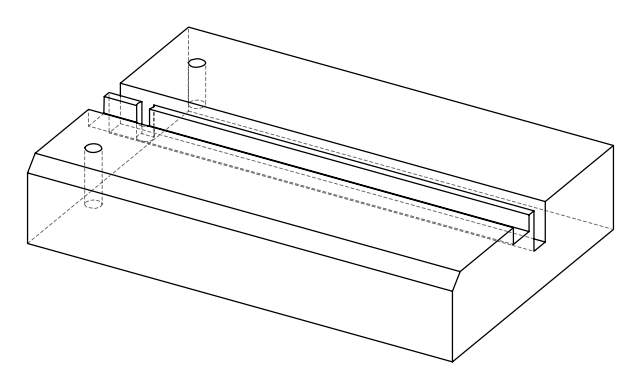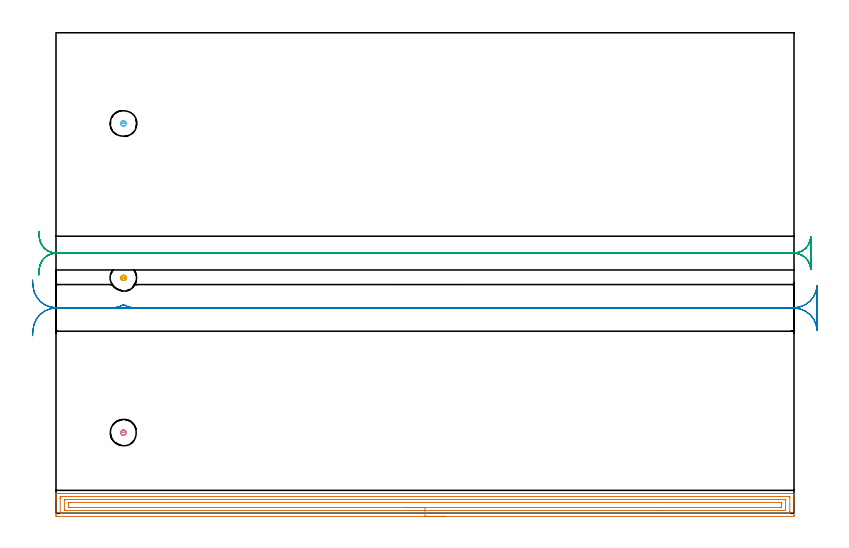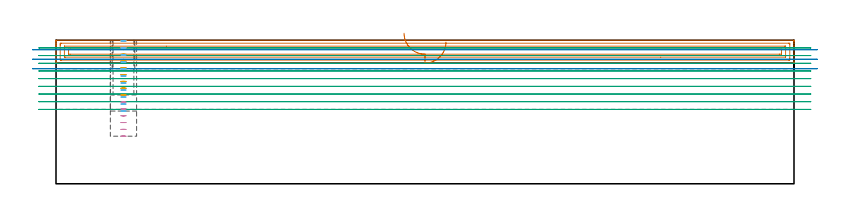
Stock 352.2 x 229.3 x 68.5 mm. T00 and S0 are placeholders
(PLAN: 6 operations, 3 tool changes, 32.1 min)
(1 AREA_MILL | FG_CHAMFER_SURFACE | UGT0205_001 | 11.53 min | 20920 mm3)
(2 MILL_RECTANGULAR_SLOT | SLOT_RECTANGULAR | UGT0201_105 | Follow Part, ap 5.5, ae 75% | 4.84 min | 106522 mm3)
(3 MILL_RECTANGULAR_SLOT_1 | SLOT_RECTANGULAR_1 | NXT0201_012 | Follow Part, ap 4, ae 75% | 14.06 min | 187132 mm3)
(4 MILL_BLIND_HOLE_FROM_SOLID_MATERIAL | STEP1POCKET | UGT0201_128 | Spiral | 0.72 min | 5623 mm3)
(5 MILL_BLIND_HOLE_FROM_SOLID_MATERIAL_1 | STEP1POCKET_1 | UGT0201_128 | Spiral | 0.43 min | 2273 mm3)
(6 MILL_BLIND_HOLE_FROM_SOLID_MATERIAL_2 | STEP1POCKET_2 | UGT0201_128 | Spiral | 0.53 min | 4146 mm3)
(TOOL UGT0205_001 | Chamfer Mill 20 x 3 x 45 deg. | D20 FL50 Z2)
(TOOL UGT0201_105 | End Mill 22 mm | D22 FL25 Z2)
(TOOL NXT0201_012 | ENDMILL 16mm [2P460-1600-NA 1630] | D16 FL38 Z6)
(TOOL UGT0201_128 | Carbide End Mill 10.0 | D10 FL15 Z4)
(OP 1 AREA_MILL)
G17 G21 G94 G90
T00 M6
G54
G17 G0 G90 X186.1 Y-1.5 S1061 M3
G43 Z78.5 H0
Z67.6
G94 G1 X186.062 Z66.728 F250.
X185.948 Z65.864
X185.759 Z65.012
X185.497 Z64.18
X185.163 Z63.374
X184.76 Z62.6
X184.292 Z61.864
X183.76 Z61.172
X183.171 Z60.529
X182.528 Z59.94
X181.836 Z59.408
X181.1 Z58.94
X180.326 Z58.537
X179.52 Z58.203
X178.688 Z57.941
X177.836 Z57.752
X176.972 Z57.638
X176.1 Z57.6
X0.614
X0.058 Y-1.494 Z57.603
X0.008 Y-1.492 Z57.606
X0.004 Y-0.94 Z58.157
X0. Y-0.329 Z58.768
Y6.173 Z65.267
Y6.729 Z65.826
Y7.062 Z66.158
Y7.618 Z66.714
Y7.951 Z67.046
Y8.618 Z67.717
Y8.981 Z68.08
X0.007 Y9.359 Z68.45
X0.01 Y9.397 Z68.488
X0.167 Y9.4 Z68.5
X352.033
X352.19 Y9.397 Z68.488
X352.193 Y9.359 Z68.45
X352.2 Y8.98 Z68.08
Y8.618 Z67.717
Y7.951 Z67.046
Y6.729 Z65.826
Y6.173 Z65.267
Y-0.94 Z58.157
X352.198 Y-1.221 Z57.877
X352.19 Y-1.492 Z57.606
X351.918 Y-1.499 Z57.599
X176.1 Y-1.5 Z57.6
Y-0.086 Z59.014
X2.434 Y-0.085 Z59.015
X2.4 Y-0.084 Z59.016
X2.01 Y-0.051 Z59.049
X2.001 Y0.346 Z59.446
X2. Y7.062 Z66.162
X2.001 Y7.459 Z66.559
X2.01 Y7.951 Z67.051
X2.367 Y7.984 Z67.084
X2.4 Y7.985 Z67.085
X349.766
X349.8 Y7.983 Z67.083
X350.19 Y7.951 Z67.051
X350.199 Y7.554 Z66.654
X350.2 Y0.838 Z59.938
X350.199 Y0.441 Z59.541
X350.19 Y-0.051 Z59.049
X349.833 Y-0.084 Z59.016
X349.8 Y-0.085 Z59.015
X176.1 Y-0.086 Z59.014
Y1.328 Z60.428
X4.586 Y1.329 Z60.429
X4.186 Y1.33 Z60.43
X4.053 Y1.332 Z60.432
X4.014 Y1.335 Z60.435
X4.007 Y1.418 Z60.518
X4.002 Y1.542 Z60.642
X4. Y1.727 Z60.827
Y1.912 Z61.012
X4.001 Y6.357 Z65.457
X4.01 Y6.542 Z65.642
X4.019 Y6.565 Z65.665
X4.037 Y6.568 Z65.668
X4.086 Y6.571 Z65.671
X52.653 Y6.572 Z65.672
X347.614 Y6.571 Z65.671
X348.014 Y6.57 Z65.67
X348.147 Y6.567 Z65.667
X348.186 Y6.565 Z65.665
X348.193 Y6.482 Z65.582
X348.198 Y6.358 Z65.458
X348.2 Y6.173 Z65.273
Y5.988 Z65.088
X348.199 Y1.543 Z60.643
X348.19 Y1.357 Z60.457
X348.181 Y1.335 Z60.435
X348.163 Y1.332 Z60.432
X348.114 Y1.329 Z60.429
X288.595 Y1.328 Z60.428
X176.1
Y2.743 Z61.843
X6.738
X6.075 Y2.75 Z61.85
X6.01 Y2.76 Z61.86
X6.005 Y2.858 Z61.958
X6.002 Y3.064 Z62.164
X6. Y4.395 Z63.495
X6.002 Y4.825 Z63.925
X6.005 Y5.041 Z64.141
X6.01 Y5.142 Z64.242
X6.106 Y5.151 Z64.251
X6.865 Y5.157 Z64.257
X6.992
X345.462
X346.125 Y5.15 Z64.25
X346.19 Y5.14 Z64.24
X346.195 Y5.042 Z64.142
X346.198 Y4.836 Z63.936
X346.2 Y4.422 Z63.522
Y3.533 Z62.633
X346.198 Y3.075 Z62.175
X346.195 Y2.859 Z61.959
X346.19 Y2.758 Z61.858
X346.094 Y2.749 Z61.849
X345.335 Y2.743 Z61.843
X345.208
X176.1
X175.228 Z61.881
X174.364 Z61.995
X173.512 Z62.183
X172.68 Z62.446
X171.874 Z62.78
X171.1 Z63.182
X170.364 Z63.651
X169.672 Z64.182
X169.029 Z64.772
X168.44 Z65.415
X167.908 Z66.107
X167.44 Z66.843
X167.037 Z67.616
X166.703 Z68.422
X166.441 Z69.254
X166.252 Z70.106
X166.138 Z70.971
X166.1 Z71.843
G0 Z78.5
M5
M2
(OP 2 MILL_RECTANGULAR_SLOT)
G17 G21 G94 G90
T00 M6
G54
G17 G0 G90 X-11.191 Y84.72 S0 M3
G43 Z78.5 H0
Z63.967
G94 G1 X-10.97 Y87.712 F250.
G2 X0. Y97.9 R11. F500.
G1 X352.2
G2 X363.19 Y87.369 R11.
G1 X363.2
Y108.631
X363.19
G2 X352.2 Y98.1 R11.
G1 X37.569
G2 X32.2 Y99.499 R11.
X26.831 Y98.1 R11.
G1 X0.
G2 X-10.97 Y108.288 R11.
G1 X-11.191 Y111.28 F250.
G0 Y84.72 Z59.433
G1 X-10.97 Y87.712
G2 X0. Y97.9 R11. F500.
G1 X352.2
G2 X363.19 Y87.369 R11.
G1 X363.2
Y108.631
X363.19
G2 X352.2 Y98.1 R11.
G1 X37.569
G2 X32.2 Y99.499 R11.
X26.831 Y98.1 R11.
G1 X0.
G2 X-10.97 Y108.288 R11.
G1 X-11.191 Y111.28 F250.
G0 Y84.72 Z54.9
G1 X-10.97 Y87.712
G2 X0. Y97.9 R11. F500.
G1 X352.2
G2 X363.19 Y87.369 R11.
G1 X363.2
Y108.631
X363.19
G2 X352.2 Y98.1 R11.
G1 X37.569
G2 X32.2 Y99.499 R11.
X26.831 Y98.1 R11.
G1 X0.
G2 X-10.97 Y108.288 R11.
G1 X-11.191 Y111.28 F250.
G0 Z78.5
M5
M2
(OP 3 MILL_RECTANGULAR_SLOT_1)
G17 G21 G94 G90
T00 M6
G54
G17 G0 G90 X-8.23 Y113.803 S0 M3
G43 Z78.5 H1
Z64.833
G94 G1 X-7.97 Y116.792 F250.
G2 X0. Y124.1 R8. F500.
G1 X352.2
G2 X360.19 Y116.5 R8.
G1 X360.2
Y131.8
X360.19
G2 X352.2 Y124.2 R8.
G1 X0.
G2 X-7.97 Y131.508 R8.
G1 X-8.23 Y134.497 F250.
G0 Y113.803 Z61.167
G1 X-7.97 Y116.792
G2 X0. Y124.1 R8. F500.
G1 X352.2
G2 X360.19 Y116.5 R8.
G1 X360.2
Y131.8
X360.19
G2 X352.2 Y124.2 R8.
G1 X0.
G2 X-7.97 Y131.508 R8.
G1 X-8.23 Y134.497 F250.
G0 Y113.803 Z57.5
G1 X-7.97 Y116.792
G2 X0. Y124.1 R8. F500.
G1 X352.2
G2 X360.19 Y116.5 R8.
G1 X360.2
Y131.8
X360.19
G2 X352.2 Y124.2 R8.
G1 X0.
G2 X-7.97 Y131.508 R8.
G1 X-8.23 Y134.497 F250.
G0 Y113.803 Z53.833
G1 X-7.97 Y116.792
G2 X0. Y124.1 R8. F500.
G1 X352.2
G2 X360.19 Y116.5 R8.
G1 X360.2
Y131.8
X360.19
G2 X352.2 Y124.2 R8.
G1 X0.
G2 X-7.97 Y131.508 R8.
G1 X-8.23 Y134.497 F250.
G0 Y113.803 Z50.167
G1 X-7.97 Y116.792
G2 X0. Y124.1 R8. F500.
G1 X352.2
G2 X360.19 Y116.5 R8.
G1 X360.2
Y131.8
X360.19
G2 X352.2 Y124.2 R8.
G1 X0.
G2 X-7.97 Y131.508 R8.
G1 X-8.23 Y134.497 F250.
G0 Y113.803 Z46.5
G1 X-7.97 Y116.792
G2 X0. Y124.1 R8. F500.
G1 X352.2
G2 X360.19 Y116.5 R8.
G1 X360.2
Y131.8
X360.19
G2 X352.2 Y124.2 R8.
G1 X0.
G2 X-7.97 Y131.508 R8.
G1 X-8.23 Y134.497 F250.
G0 Y113.803 Z42.833
G1 X-7.97 Y116.792
G2 X0. Y124.1 R8. F500.
G1 X352.2
G2 X360.19 Y116.5 R8.
G1 X360.2
Y131.8
X360.19
G2 X352.2 Y124.2 R8.
G1 X0.
G2 X-7.97 Y131.508 R8.
G1 X-8.23 Y134.497 F250.
G0 Y113.803 Z39.167
G1 X-7.97 Y116.792
G2 X0. Y124.1 R8. F500.
G1 X352.2
G2 X360.19 Y116.5 R8.
G1 X360.2
Y131.8
X360.19
G2 X352.2 Y124.2 R8.
G1 X0.
G2 X-7.97 Y131.508 R8.
G1 X-8.23 Y134.497 F250.
G0 Y113.803 Z35.5
G1 X-7.97 Y116.792
G2 X0. Y124.1 R8. F500.
G1 X352.2
G2 X360.19 Y116.5 R8.
G1 X360.2
Y131.8
X360.19
G2 X352.2 Y124.2 R8.
G1 X0.
G2 X-7.97 Y131.508 R8.
G1 X-8.23 Y134.497 F250.
G0 Z78.5
M5
M2
(OP 4 MILL_BLIND_HOLE_FROM_SOLID_MATERIAL)
G17 G21 G94 G90
T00 M6
G54
G17 G0 G90 X32.2 Y38.5 S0 M3
G43 Z78.5 H0
Z68.247
G94 G3 X32.825 Y39.125 R0.625 F250.
X32.2 Y39.75 R0.625
X30.95 Y38.5 R1.25
X32.2 Y39.75 R-1.25
X31.575 Y39.125 R0.625
X32.2 Y38.5 R0.625
G0 Z64.993
G3 X32.825 Y39.125 R0.625
X32.2 Y39.75 R0.625
X30.95 Y38.5 R1.25
X32.2 Y39.75 R-1.25
X31.575 Y39.125 R0.625
X32.2 Y38.5 R0.625
G0 Z61.74
G3 X32.825 Y39.125 R0.625
X32.2 Y39.75 R0.625
X30.95 Y38.5 R1.25
X32.2 Y39.75 R-1.25
X31.575 Y39.125 R0.625
X32.2 Y38.5 R0.625
G0 Z58.487
G3 X32.825 Y39.125 R0.625
X32.2 Y39.75 R0.625
X30.95 Y38.5 R1.25
X32.2 Y39.75 R-1.25
X31.575 Y39.125 R0.625
X32.2 Y38.5 R0.625
G0 Z55.233
G3 X32.825 Y39.125 R0.625
X32.2 Y39.75 R0.625
X30.95 Y38.5 R1.25
X32.2 Y39.75 R-1.25
X31.575 Y39.125 R0.625
X32.2 Y38.5 R0.625
G0 Z51.98
G3 X32.825 Y39.125 R0.625
X32.2 Y39.75 R0.625
X30.95 Y38.5 R1.25
X32.2 Y39.75 R-1.25
X31.575 Y39.125 R0.625
X32.2 Y38.5 R0.625
G0 Z48.727
G3 X32.825 Y39.125 R0.625
X32.2 Y39.75 R0.625
X30.95 Y38.5 R1.25
X32.2 Y39.75 R-1.25
X31.575 Y39.125 R0.625
X32.2 Y38.5 R0.625
G0 Z45.473
G3 X32.825 Y39.125 R0.625
X32.2 Y39.75 R0.625
X30.95 Y38.5 R1.25
X32.2 Y39.75 R-1.25
X31.575 Y39.125 R0.625
X32.2 Y38.5 R0.625
G0 Z42.22
G3 X32.825 Y39.125 R0.625
X32.2 Y39.75 R0.625
X30.95 Y38.5 R1.25
X32.2 Y39.75 R-1.25
X31.575 Y39.125 R0.625
X32.2 Y38.5 R0.625
G0 Z38.967
G3 X32.825 Y39.125 R0.625
X32.2 Y39.75 R0.625
X30.95 Y38.5 R1.25
X32.2 Y39.75 R-1.25
X31.575 Y39.125 R0.625
X32.2 Y38.5 R0.625
G0 Z35.713
G3 X32.825 Y39.125 R0.625
X32.2 Y39.75 R0.625
X30.95 Y38.5 R1.25
X32.2 Y39.75 R-1.25
X31.575 Y39.125 R0.625
X32.2 Y38.5 R0.625
G0 Z32.46
G3 X32.825 Y39.125 R0.625
X32.2 Y39.75 R0.625
X30.95 Y38.5 R1.25
X32.2 Y39.75 R-1.25
X31.575 Y39.125 R0.625
X32.2 Y38.5 R0.625
G0 Z29.207
G3 X32.825 Y39.125 R0.625
X32.2 Y39.75 R0.625
X30.95 Y38.5 R1.25
X32.2 Y39.75 R-1.25
X31.575 Y39.125 R0.625
X32.2 Y38.5 R0.625
G0 Z25.953
G3 X32.825 Y39.125 R0.625
X32.2 Y39.75 R0.625
X30.95 Y38.5 R1.25
X32.2 Y39.75 R-1.25
X31.575 Y39.125 R0.625
X32.2 Y38.5 R0.625
G0 Z22.7
G3 X32.825 Y39.125 R0.625
X32.2 Y39.75 R0.625
X30.95 Y38.5 R1.25
X32.2 Y39.75 R-1.25
X31.575 Y39.125 R0.625
X32.2 Y38.5 R0.625
G0 Z78.5
M5
M2
(OP 5 MILL_BLIND_HOLE_FROM_SOLID_MATERIAL_1)
G17 G21 G94 G90
T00 M6
G54
G17 G0 G90 X32.2 Y112.3 S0 M3
G43 Z78.5 H0
Z68.267
G94 G3 X32.825 Y112.925 R0.625 F250.
X32.2 Y113.55 R0.625
X30.95 Y112.3 R1.25
X32.2 Y113.55 R-1.25
X31.575 Y112.925 R0.625
X32.2 Y112.3 R0.625
G0 Z65.033
G3 X32.825 Y112.925 R0.625
X32.2 Y113.55 R0.625
X30.95 Y112.3 R1.25
X32.2 Y113.55 R-1.25
X31.575 Y112.925 R0.625
X32.2 Y112.3 R0.625
G0 Z61.8
G3 X32.825 Y112.925 R0.625
X32.2 Y113.55 R0.625
X30.95 Y112.3 R1.25
X32.2 Y113.55 R-1.25
X31.575 Y112.925 R0.625
X32.2 Y112.3 R0.625
G0 Z58.567
G3 X32.825 Y112.925 R0.625
X32.2 Y113.55 R0.625
X30.95 Y112.3 R1.25
X32.2 Y113.55 R-1.25
X31.575 Y112.925 R0.625
X32.2 Y112.3 R0.625
G0 Z55.333
G3 X32.825 Y112.925 R0.625
X32.2 Y113.55 R0.625
X30.95 Y112.3 R1.25
X32.2 Y113.55 R-1.25
X31.575 Y112.925 R0.625
X32.2 Y112.3 R0.625
G0 Z52.1
G3 X32.825 Y112.925 R0.625
X32.2 Y113.55 R0.625
X30.95 Y112.3 R1.25
X32.2 Y113.55 R-1.25
X31.575 Y112.925 R0.625
X32.2 Y112.3 R0.625
G0 Z48.867
G3 X32.825 Y112.925 R0.625
X32.2 Y113.55 R0.625
X30.95 Y112.3 R1.25
X32.2 Y113.55 R-1.25
X31.575 Y112.925 R0.625
X32.2 Y112.3 R0.625
G0 Z45.633
G3 X32.825 Y112.925 R0.625
X32.2 Y113.55 R0.625
X30.95 Y112.3 R1.25
X32.2 Y113.55 R-1.25
X31.575 Y112.925 R0.625
X32.2 Y112.3 R0.625
G0 Z42.4
G3 X32.825 Y112.925 R0.625
X32.2 Y113.55 R0.625
X30.95 Y112.3 R1.25
X32.2 Y113.55 R-1.25
X31.575 Y112.925 R0.625
X32.2 Y112.3 R0.625
G0 Z78.5
M5
M2
(OP 6 MILL_BLIND_HOLE_FROM_SOLID_MATERIAL_2)
G17 G21 G94 G90
T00 M6
G54
G17 G0 G90 X32.2 Y186. S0 M3
G43 Z78.5 H0
Z68.155
G94 G3 X32.825 Y186.625 R0.625 F250.
X32.2 Y187.25 R0.625
X30.95 Y186. R1.25
X32.2 Y187.25 R-1.25
X31.575 Y186.625 R0.625
X32.2 Y186. R0.625
G0 Z64.809
G3 X32.825 Y186.625 R0.625
X32.2 Y187.25 R0.625
X30.95 Y186. R1.25
X32.2 Y187.25 R-1.25
X31.575 Y186.625 R0.625
X32.2 Y186. R0.625
G0 Z61.464
G3 X32.825 Y186.625 R0.625
X32.2 Y187.25 R0.625
X30.95 Y186. R1.25
X32.2 Y187.25 R-1.25
X31.575 Y186.625 R0.625
X32.2 Y186. R0.625
G0 Z58.118
G3 X32.825 Y186.625 R0.625
X32.2 Y187.25 R0.625
X30.95 Y186. R1.25
X32.2 Y187.25 R-1.25
X31.575 Y186.625 R0.625
X32.2 Y186. R0.625
G0 Z54.773
G3 X32.825 Y186.625 R0.625
X32.2 Y187.25 R0.625
X30.95 Y186. R1.25
X32.2 Y187.25 R-1.25
X31.575 Y186.625 R0.625
X32.2 Y186. R0.625
G0 Z51.427
G3 X32.825 Y186.625 R0.625
X32.2 Y187.25 R0.625
X30.95 Y186. R1.25
X32.2 Y187.25 R-1.25
X31.575 Y186.625 R0.625
X32.2 Y186. R0.625
G0 Z48.082
G3 X32.825 Y186.625 R0.625
X32.2 Y187.25 R0.625
X30.95 Y186. R1.25
X32.2 Y187.25 R-1.25
X31.575 Y186.625 R0.625
X32.2 Y186. R0.625
G0 Z44.736
G3 X32.825 Y186.625 R0.625
X32.2 Y187.25 R0.625
X30.95 Y186. R1.25
X32.2 Y187.25 R-1.25
X31.575 Y186.625 R0.625
X32.2 Y186. R0.625
G0 Z41.391
G3 X32.825 Y186.625 R0.625
X32.2 Y187.25 R0.625
X30.95 Y186. R1.25
X32.2 Y187.25 R-1.25
X31.575 Y186.625 R0.625
X32.2 Y186. R0.625
G0 Z38.045
G3 X32.825 Y186.625 R0.625
X32.2 Y187.25 R0.625
X30.95 Y186. R1.25
X32.2 Y187.25 R-1.25
X31.575 Y186.625 R0.625
X32.2 Y186. R0.625
G0 Z34.7
G3 X32.825 Y186.625 R0.625
X32.2 Y187.25 R0.625
X30.95 Y186. R1.25
X32.2 Y187.25 R-1.25
X31.575 Y186.625 R0.625
X32.2 Y186. R0.625
G0 Z78.5
M5
M2
